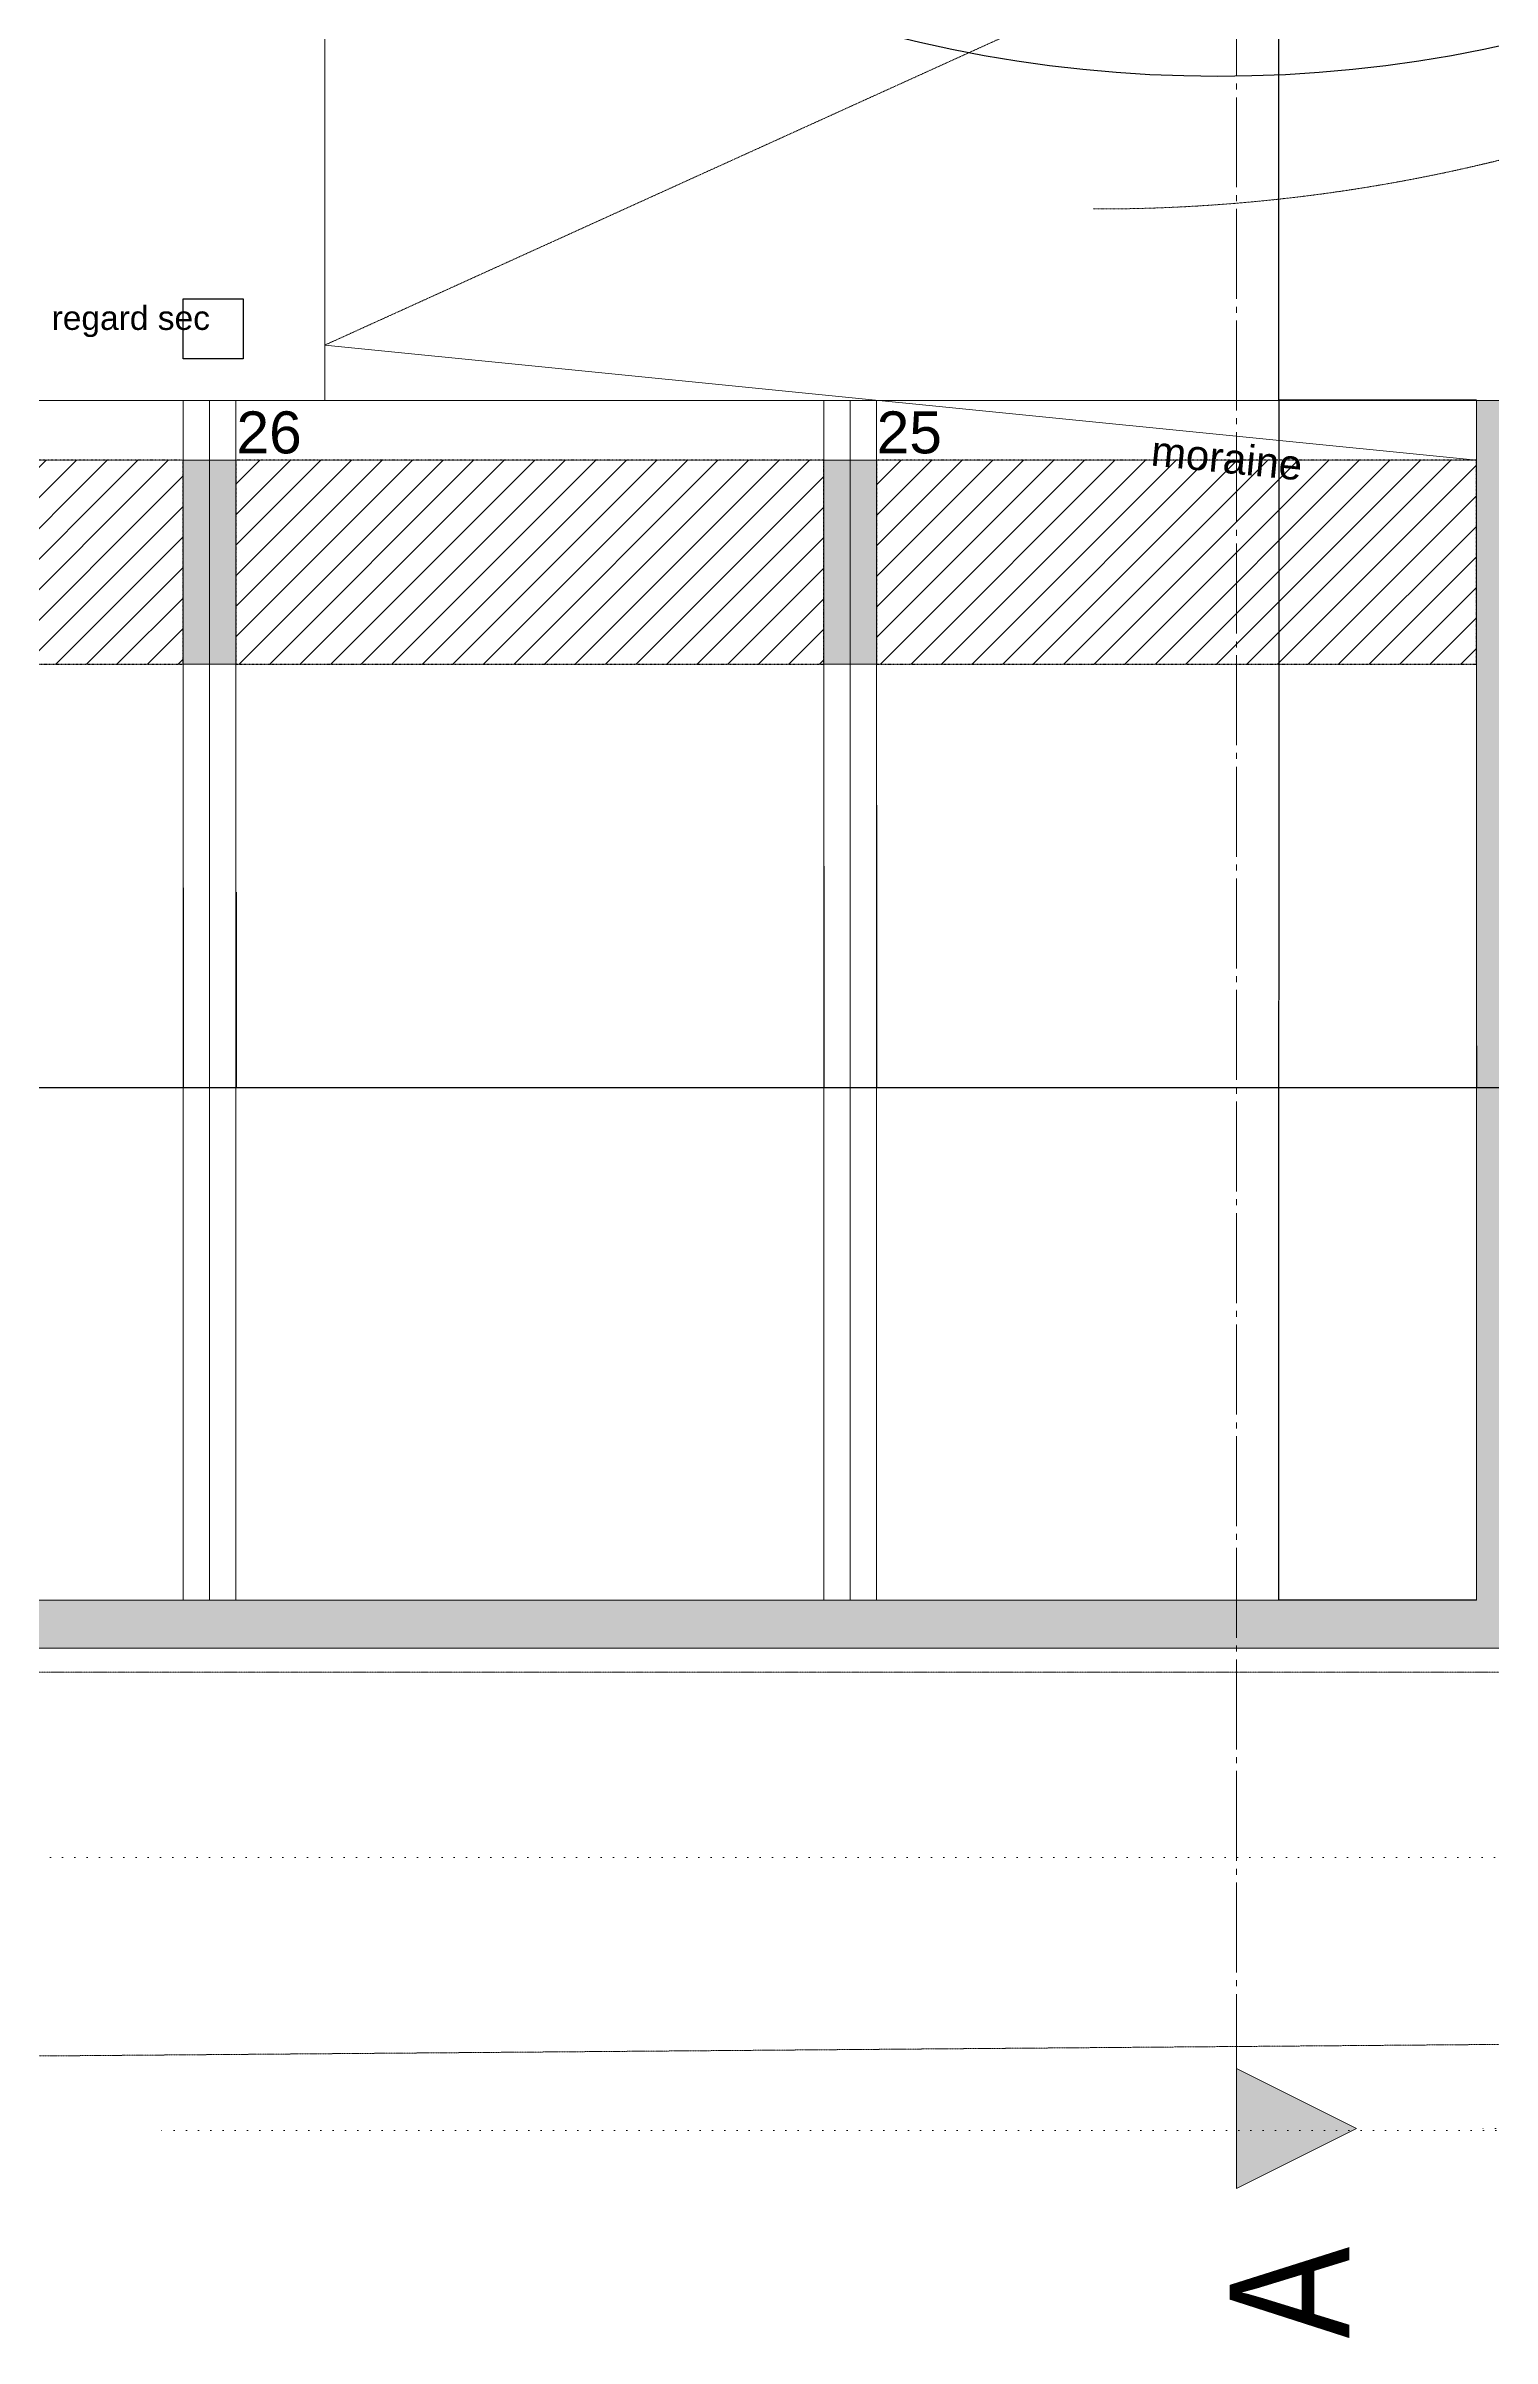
# Model space of a CAD drawing. Header units: centimetres. Extents: x 16433 to 114398, y -50094 to -12305.
# Drawn here: x 51577 to 52179, y -15555 to -14600 of the extents above; entities that cross this region are included whole.
import ezdxf

# ---------------------------------------------------------------- set-up
doc = ezdxf.new("R2010")
doc.units = ezdxf.units.CM
doc.header["$LTSCALE"] = 0.5
for name, pattern in [('Mixte 15', [0.93, 0.75, -0.065, 0.05, -0.065]), ('Mixte 8_2 tirets', [0.695, 0.4, -0.065, 0.05, -0.065, 0.05, -0.065]), ('Pointillé 1', [0.09, 0.05, -0.04]), ('Pointillé 3', [0.25, 0.15, -0.1]), ('Points 2', [0.1, 0, -0.1])]:
    doc.linetypes.add(name, pattern=pattern)
doc.layers.get('0').update_dxf_attribs({"linetype": 'CONTINUOUS'})
doc.layers.get('DEFPOINTS').update_dxf_attribs({"linetype": 'CONTINUOUS'})
for name, color, linetype in [('01_cote_gen', 4, 'CONTINUOUS'), ('1  Hachures', 7, 'CONTINUOUS'), ('1  Hachures_coupées', 7, 'CONTINUOUS'), ('1  MURS', 7, 'CONTINUOUS'), ('1  Portes', 7, 'CONTINUOUS'), ('1 Poutres', 7, 'CONTINUOUS'), ('6 COMPL 2D', 7, 'CONTINUOUS'), ('6 Compl 2D 2 Détails', 7, 'CONTINUOUS'), ('6 Traits de Coupes', 7, 'CONTINUOUS'), ('7 ABORDS', 7, 'CONTINUOUS'), ('8  TEXTES', 7, 'CONTINUOUS'), ('9  COTATIONS', 7, 'CONTINUOUS')]:
    doc.layers.add(name, color=color, linetype=linetype)
doc.styles.get("Standard").update_dxf_attribs({"font": 'arial.ttf'})
doc.styles.add('STYLE_GENERE_2', font='')
doc.styles.add('STYLE_GENERE_3', font='')
doc.styles.get('STYLE_GENERE_2').set_extended_font_data('Univers LT 57 Condensed')
doc.styles.get('STYLE_GENERE_3').set_extended_font_data('Arial Occidental')
doc.dimstyles.new('STYLE_GENERE__1', dxfattribs={"dimtxt": 0.1, "dimasz": 0.095, "dimexe": 0.18, "dimexo": 0, "dimgap": 0.09, "dimtad": 1, "dimtih": 1, "dimtoh": 1, "dimdec": 0, "dimlfac": 100, "dimzin": 0, "dimdsep": 46, "dimtxsty": 'STYLE_GENERE_2', "dimblk": 'ARROWHEAD_7', "dimblk1": 'ARROWHEAD_7', "dimblk2": 'ARROWHEAD_7', "dimcen": 0.09, "dimclrd": 7, "dimclre": 7, "dimclrt": 256, "dimadec": 1, "dimazin": 0, "dimtfac": 1, "dimtdec": 4, "dimtmove": 0, "dimatfit": 3, "dimfxl": 1, "dimtolj": 1, "dimtzin": 0, "dimarcsym": 0})
doc.dimstyles.new('STYLE_GENERE__2', dxfattribs={"dimtxt": 0.1, "dimasz": 0.095, "dimexe": 0.18, "dimexo": 0, "dimgap": 0.09, "dimtad": 1, "dimtih": 1, "dimtoh": 1, "dimdec": 0, "dimlfac": 100, "dimzin": 0, "dimdsep": 46, "dimtxsty": 'STYLE_GENERE_3', "dimblk": 'ARROWHEAD_7', "dimblk1": 'ARROWHEAD_7', "dimblk2": 'ARROWHEAD_7', "dimcen": 0.09, "dimclrd": 7, "dimclre": 7, "dimclrt": 256, "dimadec": 1, "dimazin": 0, "dimtfac": 1, "dimtdec": 4, "dimtmove": 0, "dimatfit": 3, "dimfxl": 1, "dimtolj": 1, "dimtzin": 0, "dimarcsym": 0})
pattern_1 = [(45, (51244.757, -15448.148), (-6.36396, 6.36396), [])]

# ---------------------------------------------------------------- blocks, each defined once
blk = doc.blocks.new('Mur_344_2', base_point=(9.28, 1.805))
at = {"layer": '1  Hachures_coupées', "linetype": 'Continuous', "lineweight": 0, "true_color": 0x8080c0}
blk.add_hatch(color=163, dxfattribs=at).paths.add_polyline_path([(9.46, 2.005), (9.46, 6.8251), (9.28, 7.0051), (9.28, 2.005)], flags=0)
at = {"layer": '1  MURS', "color": 5, "linetype": 'Continuous', "lineweight": 0}
for p, q in [((9.28, 7.0051), (9.28, 2.005)), ((9.46, 4.8851), (9.46, 6.8251)), ((9.46, 2.005), (9.46, 4.7051))]:
    blk.add_line(p, q, dxfattribs=at)
blk = doc.blocks.new('Porte int 1v_2')
at = {"layer": '1  Hachures_coupées', "linetype": 'Continuous', "lineweight": 0}
blk.add_hatch(color=255, dxfattribs=at).paths.add_polyline_path([(0.495, 0.98), (0.465, 0.98), (0.465, 0.02), (0.495, 0.02)], flags=0)
at = {"layer": '1  Portes', "linetype": 'Continuous'}
for p, q in [((0.495, 0.98), (0.465, 0.98)), ((0.465, 0.98), (0.465, 0.02)), ((0.495, 0.02), (0.495, 0.98)), ((-0.465, 0), (-0.51, 0)), ((-0.51, 0), (-0.51, -0.01)), ((-0.465, -0.015), (-0.465, 0)), ((0.465, 0.02), (0.495, 0.02)), ((0.465, -0.015), (0.465, 0)), ((0.465, 0), (0.51, 0)), ((0.51, 0), (0.51, -0.01)), ((-0.45, -0.015), (-0.465, -0.015)), ((-0.465, -0.18), (-0.465, -0.035)), ((-0.465, -0.035), (-0.45, -0.035)), ((-0.45, -0.035), (-0.45, -0.015)), ((0.45, -0.035), (0.45, -0.015)), ((0.45, -0.015), (0.465, -0.015)), ((0.465, -0.035), (0.45, -0.035)), ((0.465, -0.18), (0.465, -0.035)), ((-0.51, -0.17), (-0.51, -0.18)), ((-0.51, -0.18), (-0.465, -0.18)), ((0.51, -0.18), (0.465, -0.18)), ((0.51, -0.17), (0.51, -0.18))]:
    blk.add_line(p, q, dxfattribs=at)
blk.add_arc((0.49, 0.01), 0.97, 90, 180, dxfattribs=at)
blk = doc.blocks.new('Mur_954_2', base_point=(12.4, 6.8251))
at = {"layer": '1  Hachures_coupées', "linetype": 'Continuous', "lineweight": 0, "true_color": 0x8080c0}
for points in [[(9.28, 7.0051), (9.46, 6.8251), (9.51, 6.8251), (9.51, 7.0051)], [(10.53, 7.0051), (10.53, 6.8251), (12.4, 6.8251), (12.4, 7.0051)]]:
    blk.add_hatch(color=163, dxfattribs=at).paths.add_polyline_path(points, flags=0)
at = {"layer": '1  MURS', "color": 5, "linetype": 'Continuous', "lineweight": 0}
for p, q in [((9.51, 7.0051), (9.28, 7.0051)), ((9.51, 6.8251), (9.51, 7.0051)), ((10.53, 6.8251), (10.53, 7.0051)), ((12.4, 7.0051), (10.53, 7.0051)), ((9.46, 6.8251), (9.51, 6.8251)), ((10.53, 6.8251), (12.4, 6.8251))]:
    blk.add_line(p, q, dxfattribs=at)
at = {"layer": '1  Portes', "color": 135, "linetype": 'Continuous', "lineweight": 0, "rotation": 180}
blk.add_blockref('Porte int 1v_2', (10.02, 6.8251), dxfattribs=at)
blk = doc.blocks.new('Mur_953_2', base_point=(3.89, 5.9051))
at = {"layer": '1  Hachures_coupées', "linetype": 'Continuous', "lineweight": 0, "true_color": 0x8080c0}
blk.add_hatch(color=163, dxfattribs=at).paths.add_polyline_path([(4.11, 5.9051), (4.11, 6.7551), (3.89, 6.7551), (3.89, 5.9051)], flags=0)
at = {"layer": '1 Poutres', "color": 5, "linetype": 'Continuous', "lineweight": 0}
for p, q in [((4.11, 6.7551), (3.89, 6.7551)), ((3.89, 6.7551), (3.89, 5.9051)), ((4.11, 5.9051), (4.11, 6.7551)), ((3.89, 5.9051), (4.11, 5.9051))]:
    blk.add_line(p, q, dxfattribs=at)
blk = doc.blocks.new('Mur_1008_2', base_point=(6.56, 5.9051))
at = {"layer": '1  Hachures_coupées', "linetype": 'Continuous', "lineweight": 0, "true_color": 0x8080c0}
blk.add_hatch(color=163, dxfattribs=at).paths.add_polyline_path([(6.78, 5.9051), (6.78, 6.7551), (6.56, 6.7551), (6.56, 5.9051)], flags=0)
at = {"layer": '1 Poutres', "color": 5, "linetype": 'Continuous', "lineweight": 0}
for p, q in [((6.78, 6.7551), (6.56, 6.7551)), ((6.56, 6.7551), (6.56, 5.9051)), ((6.78, 5.9051), (6.78, 6.7551)), ((6.56, 5.9051), (6.78, 5.9051))]:
    blk.add_line(p, q, dxfattribs=at)
blk = doc.blocks.new('Mur_1245_2', base_point=(0.6313, 1.805))
at = {"layer": '1  Hachures_coupées', "linetype": 'Continuous', "lineweight": 0, "true_color": 0x8080c0}
for points in [[(9.28, 2.005), (0.836, 2.005), (0.8314, 1.805), (9.28, 1.805)], [(9.46, 2.005), (9.28, 2.005), (9.28, 1.805), (9.46, 1.805)]]:
    blk.add_hatch(color=163, dxfattribs=at).paths.add_polyline_path(points, flags=0)
at = {"layer": '1  MURS', "color": 5, "linetype": 'Continuous', "lineweight": 0}
for p, q in [((9.28, 2.005), (0.836, 2.005)), ((0.8314, 1.805), (25.8553, 1.8051))]:
    blk.add_line(p, q, dxfattribs=at)
blk = doc.blocks.new('ARROWHEAD_7')
at = {"color": 0, "linetype": 'Continuous', "lineweight": 0}
for p, q in [((0, 0), (-1, 0)), ((-0.25, 0), (0.25, 0)), ((0, -0.25), (0, 0.25))]:
    blk.add_line(p, q, dxfattribs=at)
blk.add_circle((0, 0), 0.25, dxfattribs=at)
blk = doc.blocks.new('*D814')
at = {"layer": '9  COTATIONS', "color": 7, "linetype": 'Continuous', "lineweight": -2, "transparency": 16777216}
for p, q in [((52172.76, -14747.64), (52090.2, -14747.64)), ((52090.38, -14747.74), (52090.38, -14997.5)), ((52090.38, -15247.55), (52090.38, -14997.78)), ((52172.76, -15247.64), (52090.2, -15247.64))]:
    blk.add_line(p, q, dxfattribs=at)
at = {"layer": 'DEFPOINTS', "color": 0, "linetype": 'Continuous', "transparency": 16777216}
for p in [(52090.38, -14747.64), (52172.76, -14747.64), (52172.76, -15247.64)]:
    blk.add_point(p, dxfattribs=at)
at = {"layer": '9  COTATIONS', "color": 7, "linetype": 'Continuous', "lineweight": -2, "transparency": 16777216, "xscale": 0.095, "yscale": 0.095, "zscale": 0.095}
for p, rotation in [((52090.38, -14747.64), 90), ((52090.38, -15247.64), 270)]:
    blk.add_blockref('ARROWHEAD_7', p, dxfattribs=dict(at, rotation=rotation))
at = {"layer": '9  COTATIONS', "color": 194, "linetype": 'Continuous', "true_color": 0x50009f, "transparency": 16777216, "insert": (52090.38, -14997.64), "char_height": 0.1, "attachment_point": 5, "style": 'STYLE_GENERE_3'}
blk.add_mtext('\\A1;50000', dxfattribs=at)
blk = doc.blocks.new('*D815')
at = {"layer": '9  COTATIONS', "color": 7, "linetype": 'Continuous', "lineweight": -2, "transparency": 16777216}
for p, q in [((52258.76, -14247.64), (52090.2, -14247.64)), ((52090.38, -14247.73), (52090.38, -14497.5)), ((52090.38, -14747.55), (52090.38, -14497.78)), ((52172.76, -14747.64), (52090.2, -14747.64))]:
    blk.add_line(p, q, dxfattribs=at)
at = {"layer": 'DEFPOINTS', "color": 0, "linetype": 'Continuous', "transparency": 16777216}
for p in [(52090.38, -14247.64), (52258.76, -14247.64), (52172.76, -14747.64)]:
    blk.add_point(p, dxfattribs=at)
at = {"layer": '9  COTATIONS', "color": 7, "linetype": 'Continuous', "lineweight": -2, "transparency": 16777216, "xscale": 0.095, "yscale": 0.095, "zscale": 0.095}
for p, rotation in [((52090.38, -14247.64), 90), ((52090.38, -14747.64), 270)]:
    blk.add_blockref('ARROWHEAD_7', p, dxfattribs=dict(at, rotation=rotation))
at = {"layer": '9  COTATIONS', "color": 194, "linetype": 'Continuous', "true_color": 0x50009f, "transparency": 16777216, "insert": (52090.38, -14497.64), "char_height": 0.1, "attachment_point": 5, "style": 'STYLE_GENERE_3'}
blk.add_mtext('\\A1;50000', dxfattribs=at)
blk = doc.blocks.new('*D824')
at = {"layer": '9  COTATIONS', "color": 7, "linetype": 'Continuous', "lineweight": -2, "transparency": 16777216}
for p, q in [((51633.76, -14950.82), (51633.76, -15034.17)), ((51383.76, -14958.08), (51383.76, -15034.17)), ((51383.85, -15033.99), (51633.66, -15033.99))]:
    blk.add_line(p, q, dxfattribs=at)
at = {"layer": 'DEFPOINTS', "color": 0, "linetype": 'Continuous', "transparency": 16777216}
for p in [(51633.76, -14950.82), (51383.76, -14958.08), (51633.76, -15033.99)]:
    blk.add_point(p, dxfattribs=at)
at = {"layer": '9  COTATIONS', "color": 7, "linetype": 'Continuous', "lineweight": -2, "transparency": 16777216, "xscale": 0.095, "yscale": 0.095, "zscale": 0.095, "rotation": 180}
blk.add_blockref('ARROWHEAD_7', (51383.76, -15033.99), dxfattribs=at)
at = {"layer": '9  COTATIONS', "color": 7, "linetype": 'Continuous', "lineweight": -2, "transparency": 16777216, "xscale": 0.095, "yscale": 0.095, "zscale": 0.095}
blk.add_blockref('ARROWHEAD_7', (51633.76, -15033.99), dxfattribs=at)
at = {"layer": '9  COTATIONS', "color": 194, "linetype": 'Continuous', "true_color": 0x50009f, "transparency": 16777216, "insert": (51508.76, -15033.85), "char_height": 0.1, "attachment_point": 5, "style": 'STYLE_GENERE_2'}
blk.add_mtext('\\A1;25000', dxfattribs=at)
blk = doc.blocks.new('*D825')
at = {"layer": '9  COTATIONS', "color": 7, "linetype": 'Continuous', "lineweight": -2, "transparency": 16777216}
for p, q in [((51633.76, -14950.82), (51633.76, -15034.17)), ((51655.76, -14952.63), (51655.76, -15034.17)), ((51633.85, -15033.99), (51655.66, -15033.99))]:
    blk.add_line(p, q, dxfattribs=at)
at = {"layer": 'DEFPOINTS', "color": 0, "linetype": 'Continuous', "transparency": 16777216}
for p in [(51633.76, -14950.82), (51655.76, -14952.63), (51655.76, -15033.99)]:
    blk.add_point(p, dxfattribs=at)
at = {"layer": '9  COTATIONS', "color": 7, "linetype": 'Continuous', "lineweight": -2, "transparency": 16777216, "xscale": 0.095, "yscale": 0.095, "zscale": 0.095, "rotation": 180}
blk.add_blockref('ARROWHEAD_7', (51633.76, -15033.99), dxfattribs=at)
at = {"layer": '9  COTATIONS', "color": 7, "linetype": 'Continuous', "lineweight": -2, "transparency": 16777216, "xscale": 0.095, "yscale": 0.095, "zscale": 0.095}
blk.add_blockref('ARROWHEAD_7', (51655.76, -15033.99), dxfattribs=at)
at = {"layer": '9  COTATIONS', "color": 194, "linetype": 'Continuous', "true_color": 0x50009f, "transparency": 16777216, "insert": (51644.76, -15033.85), "char_height": 0.1, "attachment_point": 5, "style": 'STYLE_GENERE_2'}
blk.add_mtext('\\A1;2200', dxfattribs=at)
blk = doc.blocks.new('*D826')
at = {"layer": '9  COTATIONS', "color": 7, "linetype": 'Continuous', "lineweight": -2, "transparency": 16777216}
for p, q in [((51900.76, -14941.74), (51900.76, -15034.17)), ((51655.76, -14952.63), (51655.76, -15034.17)), ((51655.85, -15033.99), (51900.66, -15033.99))]:
    blk.add_line(p, q, dxfattribs=at)
at = {"layer": 'DEFPOINTS', "color": 0, "linetype": 'Continuous', "transparency": 16777216}
for p in [(51900.76, -14941.74), (51655.76, -14952.63), (51900.76, -15033.99)]:
    blk.add_point(p, dxfattribs=at)
at = {"layer": '9  COTATIONS', "color": 7, "linetype": 'Continuous', "lineweight": -2, "transparency": 16777216, "xscale": 0.095, "yscale": 0.095, "zscale": 0.095, "rotation": 180}
blk.add_blockref('ARROWHEAD_7', (51655.76, -15033.99), dxfattribs=at)
at = {"layer": '9  COTATIONS', "color": 7, "linetype": 'Continuous', "lineweight": -2, "transparency": 16777216, "xscale": 0.095, "yscale": 0.095, "zscale": 0.095}
blk.add_blockref('ARROWHEAD_7', (51900.76, -15033.99), dxfattribs=at)
at = {"layer": '9  COTATIONS', "color": 194, "linetype": 'Continuous', "true_color": 0x50009f, "transparency": 16777216, "insert": (51778.26, -15033.85), "char_height": 0.1, "attachment_point": 5, "style": 'STYLE_GENERE_2'}
blk.add_mtext('\\A1;24500', dxfattribs=at)
blk = doc.blocks.new('*D827')
at = {"layer": '9  COTATIONS', "color": 7, "linetype": 'Continuous', "lineweight": -2, "transparency": 16777216}
for p, q in [((51922.76, -14916.33), (51922.76, -15034.17)), ((51900.76, -14941.74), (51900.76, -15034.17)), ((51900.85, -15033.99), (51922.66, -15033.99))]:
    blk.add_line(p, q, dxfattribs=at)
at = {"layer": 'DEFPOINTS', "color": 0, "linetype": 'Continuous', "transparency": 16777216}
for p in [(51922.76, -14916.33), (51900.76, -14941.74), (51922.76, -15033.99)]:
    blk.add_point(p, dxfattribs=at)
at = {"layer": '9  COTATIONS', "color": 7, "linetype": 'Continuous', "lineweight": -2, "transparency": 16777216, "xscale": 0.095, "yscale": 0.095, "zscale": 0.095, "rotation": 180}
blk.add_blockref('ARROWHEAD_7', (51900.76, -15033.99), dxfattribs=at)
at = {"layer": '9  COTATIONS', "color": 7, "linetype": 'Continuous', "lineweight": -2, "transparency": 16777216, "xscale": 0.095, "yscale": 0.095, "zscale": 0.095}
blk.add_blockref('ARROWHEAD_7', (51922.76, -15033.99), dxfattribs=at)
at = {"layer": '9  COTATIONS', "color": 194, "linetype": 'Continuous', "true_color": 0x50009f, "transparency": 16777216, "insert": (51911.76, -15033.85), "char_height": 0.1, "attachment_point": 5, "style": 'STYLE_GENERE_2'}
blk.add_mtext('\\A1;2200', dxfattribs=at)
blk = doc.blocks.new('*D828')
at = {"layer": '9  COTATIONS', "color": 7, "linetype": 'Continuous', "lineweight": -2, "transparency": 16777216}
for p, q in [((51922.76, -14916.33), (51922.76, -15034.17)), ((52172.76, -15016.64), (52172.76, -15034.17)), ((51922.85, -15033.99), (52172.66, -15033.99))]:
    blk.add_line(p, q, dxfattribs=at)
at = {"layer": 'DEFPOINTS', "color": 0, "linetype": 'Continuous', "transparency": 16777216}
for p in [(51922.76, -14916.33), (52172.76, -15016.64), (52172.76, -15033.99)]:
    blk.add_point(p, dxfattribs=at)
at = {"layer": '9  COTATIONS', "color": 7, "linetype": 'Continuous', "lineweight": -2, "transparency": 16777216, "xscale": 0.095, "yscale": 0.095, "zscale": 0.095, "rotation": 180}
blk.add_blockref('ARROWHEAD_7', (51922.76, -15033.99), dxfattribs=at)
at = {"layer": '9  COTATIONS', "color": 7, "linetype": 'Continuous', "lineweight": -2, "transparency": 16777216, "xscale": 0.095, "yscale": 0.095, "zscale": 0.095}
blk.add_blockref('ARROWHEAD_7', (52172.76, -15033.99), dxfattribs=at)
at = {"layer": '9  COTATIONS', "color": 194, "linetype": 'Continuous', "true_color": 0x50009f, "transparency": 16777216, "insert": (52047.76, -15033.85), "char_height": 0.1, "attachment_point": 5, "style": 'STYLE_GENERE_2'}
blk.add_mtext('\\A1;25000', dxfattribs=at)
blk = doc.blocks.new('*D829')
at = {"layer": '9  COTATIONS', "color": 7, "linetype": 'Continuous', "lineweight": -2, "transparency": 16777216}
for p, q in [((52172.76, -15016.64), (52172.76, -15034.17)), ((52190.76, -15016.64), (52190.76, -15034.17)), ((52172.85, -15033.99), (52190.66, -15033.99))]:
    blk.add_line(p, q, dxfattribs=at)
at = {"layer": 'DEFPOINTS', "color": 0, "linetype": 'Continuous', "transparency": 16777216}
for p in [(52172.76, -15016.64), (52190.76, -15016.64), (52190.76, -15033.99)]:
    blk.add_point(p, dxfattribs=at)
at = {"layer": '9  COTATIONS', "color": 7, "linetype": 'Continuous', "lineweight": -2, "transparency": 16777216, "xscale": 0.095, "yscale": 0.095, "zscale": 0.095, "rotation": 180}
blk.add_blockref('ARROWHEAD_7', (52172.76, -15033.99), dxfattribs=at)
at = {"layer": '9  COTATIONS', "color": 7, "linetype": 'Continuous', "lineweight": -2, "transparency": 16777216, "xscale": 0.095, "yscale": 0.095, "zscale": 0.095}
blk.add_blockref('ARROWHEAD_7', (52190.76, -15033.99), dxfattribs=at)
at = {"layer": '9  COTATIONS', "color": 194, "linetype": 'Continuous', "true_color": 0x50009f, "transparency": 16777216, "insert": (52181.76, -15033.85), "char_height": 0.1, "attachment_point": 5, "style": 'STYLE_GENERE_2'}
blk.add_mtext('\\A1;1800', dxfattribs=at)
blk = doc.blocks.new('Plan de coupe_3_2', base_point=(8.1471, 25.664))
at = {"layer": '1  Hachures', "linetype": 'Continuous', "lineweight": 0, "true_color": 0x828282}
blk.add_hatch(color=8, dxfattribs=at).paths.add_polyline_path([(8.2792, -0.4468), (8.2792, 0.0532), (8.7792, -0.1968)], flags=0)
at = {"layer": '6 Traits de Coupes', "color": 142, "linetype": 'Mixte 15', "lineweight": 0, "true_color": 0x009de0}
blk.add_line((8.2792, 11.9878), (8.2792, 0.0532), dxfattribs=at)
at = {"layer": '6 Traits de Coupes', "color": 8, "linetype": 'Continuous', "lineweight": 0, "true_color": 0x828282}
for p, q in [((8.2792, -0.4468), (8.2792, 0.0532)), ((8.2792, 0.0532), (8.7792, -0.1968)), ((8.7792, -0.1968), (8.2792, -0.4468))]:
    blk.add_line(p, q, dxfattribs=at)
at = {"layer": '6 Traits de Coupes', "color": 142, "linetype": 'Points 2', "lineweight": 0, "true_color": 0x009de0}
blk.add_line((28.8408, -0.1968), (9.2792, -0.1968), dxfattribs=at)
at = {"layer": '6 Traits de Coupes', "color": 8, "linetype": 'Continuous', "lineweight": 0, "true_color": 0x828282, "insert": (8.7506, -1.0722), "char_height": 0.5, "attachment_point": 7, "rotation": 90, "style": 'STYLE_GENERE_2'}
blk.add_mtext('{A}', dxfattribs=at)
blk = doc.blocks.new('Plan de coupe_5_2', base_point=(2.7515, 25.6543))
at = {"layer": '6 Traits de Coupes', "color": 142, "linetype": 'Points 2', "lineweight": 0, "true_color": 0x009de0}
blk.add_line((32.6671, -0.2065), (3.7515, -0.2065), dxfattribs=at)
blk = doc.blocks.new('Plan de coupe_1_2', base_point=(-0.3864, 19.3552))
at = {"layer": '6 Traits de Coupes', "color": 142, "linetype": 'Points 2', "lineweight": 0, "true_color": 0x009de0}
blk.add_line((-0.3864, 0.9327), (26.8887, 0.9327), dxfattribs=at)

msp = doc.modelspace()

# ---------------------------------------------------------------- hatches: boundary and pattern name
at = {"layer": '1  Hachures_coupées', "linetype": 'Continuous'}
h = msp.add_hatch(dxfattribs=at)
h.set_pattern_fill('BLOC_THERMIQUE_0002', color=256, scale=100, style=0, pattern_type=2)
h.set_pattern_definition(pattern_1)
h.paths.add_polyline_path([(51337.416, -14857.639), (51633.757, -14857.639), (51633.757, -14772.643), (51339.39, -14772.643)])
h = msp.add_hatch(dxfattribs=at)
h.set_pattern_fill('BLOC_THERMIQUE_0002', color=256, scale=100, style=0, pattern_type=2)
h.set_pattern_definition(pattern_1)
h.paths.add_polyline_path([(51655.757, -14772.643), (51655.757, -14857.639), (51900.757, -14857.639), (51900.757, -14772.643)])
h = msp.add_hatch(dxfattribs=at)
h.set_pattern_fill('BLOC_THERMIQUE_0002', color=256, scale=100, style=0, pattern_type=2)
h.set_pattern_definition(pattern_1)
h.paths.add_polyline_path([(51922.757, -14772.643), (51922.757, -14857.639), (52172.757, -14857.639), (52172.757, -14772.643)])

# ---------------------------------------------------------------- linework, layer by layer
at = {"layer": '01_cote_gen'}
msp.add_circle((52064.906, -14062.632), 550, dxfattribs=at)
at = {"layer": '1  Hachures_coupées', "linetype": 'Pointillé 1', "flags": 128}
for points in [[(51337.416, -14857.639), (51633.757, -14857.639), (51633.757, -14772.643), (51339.39, -14772.643)], [(51655.757, -14772.643), (51655.757, -14857.639), (51900.757, -14857.639), (51900.757, -14772.643)], [(51922.757, -14772.643), (51922.757, -14857.639), (52172.757, -14857.639), (52172.757, -14772.643)]]:
    msp.add_lwpolyline(points, close=True, dxfattribs=at)
at = {"layer": '6 COMPL 2D', "linetype": 'Continuous'}
for p, q in [((51633.757, -14705.294), (51658.757, -14705.294)), ((51633.757, -14730.294), (51633.757, -14705.294)), ((51658.757, -14705.294), (51658.757, -14730.294)), ((51658.757, -14730.294), (51633.757, -14730.294))]:
    msp.add_line(p, q, dxfattribs=at)
at = {"layer": '6 COMPL 2D', "color": 194, "linetype": 'Continuous', "lineweight": 0, "true_color": 0x50009f}
msp.add_line((51692.757, -14724.633), (52172.757, -14772.633), dxfattribs=at)
at = {"layer": '6 COMPL 2D', "color": 18, "linetype": 'Continuous', "lineweight": 0}
for p, q in [((51633.757, -15247.633), (51633.757, -14747.633)), ((51655.757, -15247.633), (51655.757, -14747.633)), ((51900.757, -15247.633), (51900.757, -14747.633)), ((51922.757, -15247.633), (51922.757, -14747.633))]:
    msp.add_line(p, q, dxfattribs=at)
at = {"layer": '6 COMPL 2D', "color": 194, "linetype": 'Pointillé 3', "lineweight": 0, "true_color": 0x50009f}
msp.add_arc((52014.773, -13967.894), 700, 269.848894, 0, dxfattribs=at)
at = {"layer": '6 Compl 2D 2 Détails', "color": 194, "linetype": 'Continuous', "lineweight": 0, "true_color": 0x50009f}
msp.add_line((51692.757, -14247.633), (51692.757, -14747.633), dxfattribs=at)
at = {"layer": '6 Compl 2D 2 Détails', "color": 194, "linetype": 'Pointillé 3', "lineweight": 0, "true_color": 0x50009f}
msp.add_line((51692.757, -14724.633), (52192.757, -14497.633), dxfattribs=at)
at = {"layer": '6 Compl 2D 2 Détails', "color": 18, "linetype": 'Continuous', "lineweight": 0}
for p, q in [((52172.757, -14747.643), (51339.971, -14747.643)), ((51644.757, -15247.633), (51644.757, -14747.633)), ((51911.757, -15247.633), (51911.757, -14747.633))]:
    msp.add_line(p, q, dxfattribs=at)
at = {"layer": '7 ABORDS', "color": 30, "linetype": 'Mixte 8_2 tirets', "lineweight": 0, "true_color": 0xf5970a, "flags": 128}
msp.add_lwpolyline([(53760.74, -13067.514), (53858.78, -15277.639), (53865.017, -15419.517), (51284.334, -15439.966), (51305.543, -14526.328), (51311.736, -14197.298), (51322.733, -14197.564), (51350.505, -13003.525)], close=True, dxfattribs=at)
msp.add_lwpolyline([(53858.78, -15277.639), (50787.592, -15277.639)], dxfattribs=at)

# ---------------------------------------------------------------- block references
at = {"layer": '1  MURS', "color": 5, "lineweight": 0, "xscale": 100, "yscale": 100, "zscale": 100}
for name, p in [('Mur_344_2', (52172.757, -15267.645)), ('Mur_954_2', (52484.757, -14765.643)), ('Mur_1245_2', (51307.89, -15267.649))]:
    msp.add_blockref(name, p, dxfattribs=at)
at = {"layer": '1 Poutres', "color": 5, "lineweight": 0, "xscale": 100, "yscale": 100, "zscale": 100}
for name, p in [('Mur_953_2', (51633.757, -14857.639)), ('Mur_1008_2', (51900.757, -14857.639))]:
    msp.add_blockref(name, p, dxfattribs=at)
at = {"layer": '6 Traits de Coupes', "color": 142, "lineweight": 0, "true_color": 0x009de0, "xscale": 100, "yscale": 100, "zscale": 100}
for name, p in [('Plan de coupe_5_2', (51519.906, -12882.714)), ('Plan de coupe_3_2', (52059.462, -12881.75)), ('Plan de coupe_1_2', (51206.117, -13512.632))]:
    msp.add_blockref(name, p, dxfattribs=at)

# ---------------------------------------------------------------- texts
at = {"layer": '8  TEXTES', "linetype": 'Continuous', "attachment_point": 7}
for s, insert, char_height in [('{regard sec}', (51578.905, -14721.306), 10), ('{26}', (51655.967, -14770), 17.5), ('{25}', (51922.757, -14770), 17.5)]:
    msp.add_mtext(s, dxfattribs=dict(at, insert=insert, char_height=char_height))
at = {"layer": '8  TEXTES', "linetype": 'Continuous', "insert": (52036.679, -14774.943), "char_height": 12.5, "attachment_point": 7, "rotation": 354.289407}
msp.add_mtext('{moraine}', dxfattribs=at)

# ---------------------------------------------------------------- dimensions: what is measured, and where the dimension line sits
at = {"layer": '9  COTATIONS', "linetype": 'Continuous'}
for base, p1, p2, picture, middle in [((52090.379, -14247.639), (52172.757, -14747.643), (52258.758, -14247.639), '*D815', (52090.379, -14497.641)), ((52090.379, -14747.643), (52172.757, -15247.645), (52172.757, -14747.643), '*D814', (52090.379, -14997.644))]:
    dim = msp.add_linear_dim(base=base, p1=p1, p2=p2, angle=90, dimstyle='STYLE_GENERE__2', dxfattribs=at)
    dim.commit()
    dim.dimension.update_dxf_attribs({"geometry": picture, "text_midpoint": middle})
for base, p1, p2, picture, middle in [((51922.757, -15033.989), (51900.757, -14941.742), (51922.757, -14916.332), '*D827', (51911.757, -15033.849)), ((52172.757, -15033.989), (51922.757, -14916.332), (52172.757, -15016.644), '*D828', (52047.757, -15033.849)), ((51900.757, -15033.989), (51655.757, -14952.631), (51900.757, -14941.742), '*D826', (51778.257, -15033.849)), ((51633.757, -15033.989), (51383.757, -14958.076), (51633.757, -14950.816), '*D824', (51508.757, -15033.849)), ((51655.757, -15033.989), (51633.757, -14950.816), (51655.757, -14952.631), '*D825', (51644.757, -15033.849)), ((52190.757, -15033.989), (52172.757, -15016.644), (52190.757, -15016.644), '*D829', (52181.757, -15033.849))]:
    dim = msp.add_linear_dim(base=base, p1=p1, p2=p2, dimstyle='STYLE_GENERE__1', dxfattribs=at)
    dim.commit()
    dim.dimension.update_dxf_attribs({"geometry": picture, "text_midpoint": middle})

doc.saveas('drawing.dxf')
